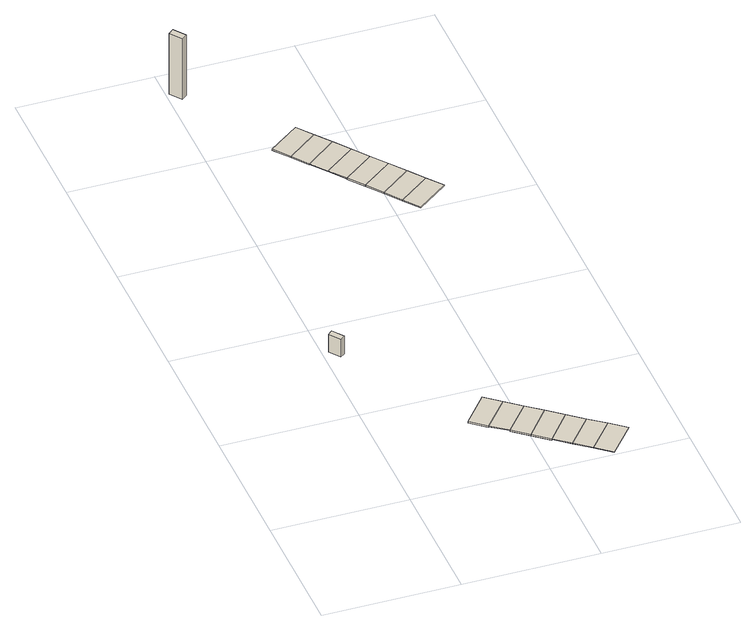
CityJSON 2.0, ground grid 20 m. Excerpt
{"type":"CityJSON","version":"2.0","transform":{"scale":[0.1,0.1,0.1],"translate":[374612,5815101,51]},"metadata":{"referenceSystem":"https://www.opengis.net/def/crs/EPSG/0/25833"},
"CityObjects":{
"building1":{"type":"Building","attributes":{"Gemeindeschluessel":"11000005","BezugspunktDach":"2200","function":"51009_1610","measuredHeight":3,"storeysAboveGround":0},"address":[{"country":"Germany","locality":"Berlin"}],"geometry":[{"type":"Solid","lod":"1","boundaries":[[[[0,1,2,3]],[[4,5,6,7]],[[4,7,3,2]],[[5,4,2,1]],[[6,5,1,0]],[[7,6,0,3]]]]}]},
"building2":{"type":"Building","attributes":{"Gemeindeschluessel":"11000005","BezugspunktDach":"2200","function":"31001_2463","measuredHeight":0.131,"storeysAboveGround":1},"address":[{"country":"Germany","locality":"Berlin","thoroughfareNumber":"182 (62)","thoroughfareName":"Kladower Damm"}],"geometry":[{"type":"Solid","lod":"1","boundaries":[[[[8,9,10,11]],[[12,13,14,15]],[[12,15,11,10]],[[13,12,10,9]],[[14,13,9,8]],[[15,14,8,11]]]]}]},
"building3":{"type":"Building","attributes":{"Gemeindeschluessel":"11000005","BezugspunktDach":"2200","function":"31001_2463","measuredHeight":0.117,"storeysAboveGround":1},"address":[{"country":"Germany","locality":"Berlin","thoroughfareNumber":"182 (61)","thoroughfareName":"Kladower Damm"}],"geometry":[{"type":"Solid","lod":"1","boundaries":[[[[16,17,9,8]],[[18,19,20,21]],[[18,21,8,9]],[[19,18,9,17]],[[20,19,17,16]],[[21,20,16,8]]]]}]},
"building4":{"type":"Building","attributes":{"Gemeindeschluessel":"11000005","BezugspunktDach":"2200","function":"31001_2463","measuredHeight":0.173,"storeysAboveGround":1},"address":[{"country":"Germany","locality":"Berlin","thoroughfareNumber":"182 (60)","thoroughfareName":"Kladower Damm"}],"geometry":[{"type":"Solid","lod":"1","boundaries":[[[[22,23,17,16]],[[24,25,26,27]],[[24,27,16,17]],[[25,24,17,23]],[[26,25,23,22]],[[27,26,22,16]]]]}]},
"building5":{"type":"Building","attributes":{"Gemeindeschluessel":"11000005","BezugspunktDach":"2200","function":"31001_2463","measuredHeight":0.134,"storeysAboveGround":1},"address":[{"country":"Germany","locality":"Berlin","thoroughfareNumber":"182 (59)","thoroughfareName":"Kladower Damm"}],"geometry":[{"type":"Solid","lod":"1","boundaries":[[[[28,29,23,22]],[[25,30,31,26]],[[25,26,22,23]],[[30,25,23,29]],[[31,30,29,28]],[[26,31,28,22]]]]}]},
"building6":{"type":"Building","attributes":{"Gemeindeschluessel":"11000005","BezugspunktDach":"2200","function":"31001_2463","measuredHeight":0.113,"storeysAboveGround":1},"address":[{"country":"Germany","locality":"Berlin","thoroughfareNumber":"182 (58)","thoroughfareName":"Kladower Damm"}],"geometry":[{"type":"Solid","lod":"1","boundaries":[[[[32,33,29,28]],[[34,35,36,37]],[[34,37,28,29]],[[35,34,29,33]],[[36,35,33,32]],[[37,36,32,28]]]]}]},
"building7":{"type":"Building","attributes":{"Gemeindeschluessel":"11000005","BezugspunktDach":"2200","function":"31001_2463","measuredHeight":0.071,"storeysAboveGround":1},"address":[{"country":"Germany","locality":"Berlin","thoroughfareNumber":"182 (57)","thoroughfareName":"Kladower Damm"}],"geometry":[{"type":"Solid","lod":"1","boundaries":[[[[38,39,33,32]],[[35,40,41,36]],[[35,36,32,33]],[[40,35,33,39]],[[41,40,39,38]],[[36,41,38,32]]]]}]},
"building8":{"type":"Building","attributes":{"Gemeindeschluessel":"11000005","BezugspunktDach":"2200","function":"51009_1610","measuredHeight":10.25,"storeysAboveGround":0},"address":[{"country":"Germany","locality":"Berlin"}],"geometry":[{"type":"Solid","lod":"1","boundaries":[[[[42,43,44,45]],[[46,47,48,49]],[[46,49,45,44]],[[47,46,44,43]],[[48,47,43,42]],[[49,48,42,45]]]]}]},
"building9":{"type":"Building","attributes":{"Gemeindeschluessel":"11000005","BezugspunktDach":"2200","function":"31001_2463","measuredHeight":0.12,"storeysAboveGround":1},"address":[{"country":"Germany","locality":"Berlin","thoroughfareNumber":"182 (56)","thoroughfareName":"Kladower Damm"}],"geometry":[{"type":"Solid","lod":"1","boundaries":[[[[50,51,39,38]],[[40,52,53,41]],[[40,41,38,39]],[[52,40,39,51]],[[53,52,51,50]],[[41,53,50,38]]]]}]},
"building10":{"type":"Building","attributes":{"Gemeindeschluessel":"11000005","BezugspunktDach":"2200","function":"31001_2463","measuredHeight":0.189,"storeysAboveGround":1},"address":[{"country":"Germany","locality":"Berlin","thoroughfareNumber":"182 (72)","thoroughfareName":"Kladower Damm"}],"geometry":[{"type":"Solid","lod":"1","boundaries":[[[[54,55,56,57]],[[58,59,60,61]],[[58,61,57,56]],[[59,58,56,55]],[[60,59,55,54]],[[61,60,54,57]]]]}]},
"building11":{"type":"Building","attributes":{"Gemeindeschluessel":"11000005","BezugspunktDach":"2200","function":"31001_2463","measuredHeight":0.207,"storeysAboveGround":1},"address":[{"country":"Germany","locality":"Berlin","thoroughfareNumber":"182 (71)","thoroughfareName":"Kladower Damm"}],"geometry":[{"type":"Solid","lod":"1","boundaries":[[[[62,63,55,54]],[[59,64,65,60]],[[59,60,54,55]],[[64,59,55,63]],[[65,64,63,62]],[[60,65,62,54]]]]}]},
"building12":{"type":"Building","attributes":{"Gemeindeschluessel":"11000005","BezugspunktDach":"2200","function":"31001_2463","measuredHeight":0.152,"storeysAboveGround":1},"address":[{"country":"Germany","locality":"Berlin","thoroughfareNumber":"182 (70)","thoroughfareName":"Kladower Damm"}],"geometry":[{"type":"Solid","lod":"1","boundaries":[[[[66,67,63,62]],[[68,69,70,71]],[[68,71,62,63]],[[69,68,63,67]],[[70,69,67,66]],[[71,70,66,62]]]]}]},
"building13":{"type":"Building","attributes":{"Gemeindeschluessel":"11000005","BezugspunktDach":"2200","function":"31001_2463","measuredHeight":0.145,"storeysAboveGround":1},"address":[{"country":"Germany","locality":"Berlin","thoroughfareNumber":"182 (69)","thoroughfareName":"Kladower Damm"}],"geometry":[{"type":"Solid","lod":"1","boundaries":[[[[72,73,67,66]],[[69,74,75,70]],[[69,70,66,67]],[[74,69,67,73]],[[75,74,73,72]],[[70,75,72,66]]]]}]},
"building14":{"type":"Building","attributes":{"Gemeindeschluessel":"11000005","BezugspunktDach":"2200","function":"31001_2463","measuredHeight":0.213,"storeysAboveGround":1},"address":[{"country":"Germany","locality":"Berlin","thoroughfareNumber":"182 (68)","thoroughfareName":"Kladower Damm"}],"geometry":[{"type":"Solid","lod":"1","boundaries":[[[[76,77,73,72]],[[78,79,80,81]],[[78,81,72,73]],[[79,78,73,77]],[[80,79,77,76]],[[81,80,76,72]]]]}]},
"building15":{"type":"Building","attributes":{"Gemeindeschluessel":"11000005","BezugspunktDach":"2200","function":"31001_2463","measuredHeight":0.182,"storeysAboveGround":1},"address":[{"country":"Germany","locality":"Berlin","thoroughfareNumber":"182 (67)","thoroughfareName":"Kladower Damm"}],"geometry":[{"type":"Solid","lod":"1","boundaries":[[[[82,83,77,76]],[[79,84,85,80]],[[79,80,76,77]],[[84,79,77,83]],[[85,84,83,82]],[[80,85,82,76]]]]}]},
"building16":{"type":"Building","attributes":{"Gemeindeschluessel":"11000005","BezugspunktDach":"2200","function":"31001_2463","measuredHeight":0.2,"storeysAboveGround":1},"address":[{"country":"Germany","locality":"Berlin","thoroughfareNumber":"182 (66)","thoroughfareName":"Kladower Damm"}],"geometry":[{"type":"Solid","lod":"1","boundaries":[[[[86,87,83,82]],[[84,88,89,85]],[[84,85,82,83]],[[88,84,83,87]],[[89,88,87,86]],[[85,89,86,82]]]]}]},
"building17":{"type":"Building","attributes":{"Gemeindeschluessel":"11000005","BezugspunktDach":"2200","function":"31001_2463","measuredHeight":0.185,"storeysAboveGround":1},"address":[{"country":"Germany","locality":"Berlin","thoroughfareNumber":"182 (65)","thoroughfareName":"Kladower Damm"}],"geometry":[{"type":"Solid","lod":"1","boundaries":[[[[90,91,87,86]],[[88,92,93,89]],[[88,89,86,87]],[[92,88,87,91]],[[93,92,91,90]],[[89,93,90,86]]]]}]}
},
"vertices":[
[19,325,35],[26,330,35],[14,347,35],[7,341,35],[14,347,5],[26,330,5],[19,325,5],[7,341,5],
[154,115,3],[191,160,3],[168,179,3],[131,134,3],[168,179,1],[191,160,1],[154,115,1],[131,134,1],
[178,97,3],[214,141,3],[191,160,2],[214,141,2],[178,97,2],[154,115,2],
[201,78,3],[237,123,3],[214,141,1],[237,123,1],[201,78,1],[178,97,1],
[224,59,3],[260,104,3],[260,104,1],[224,59,1],
[247,41,3],[283,85,3],[260,104,2],[283,85,2],[247,41,2],[224,59,2],
[270,22,3],[307,67,3],[307,67,2],[270,22,2],
[16,937,106],[24,943,106],[11,961,106],[3,954,106],[11,961,4],[24,943,4],[16,937,4],[3,954,4],
[293,3,3],[330,48,3],[330,48,2],[293,3,2],
[108,764,7],[154,799,7],[136,823,7],[90,788,7],[136,823,5],[154,799,5],[108,764,5],[90,788,5],
[126,740,7],[172,776,7],[172,776,5],[126,740,5],
[144,717,7],[190,752,7],[172,776,6],[190,752,6],[144,717,6],[126,740,6],
[162,693,7],[208,728,7],[208,728,6],[162,693,6],
[180,670,7],[226,705,7],[208,728,5],[226,705,5],[180,670,5],[162,693,5],
[198,646,7],[244,681,7],[244,681,5],[198,646,5],
[216,622,7],[262,657,7],[262,657,5],[216,622,5],
[234,599,7],[280,634,7],[280,634,5],[234,599,5]
]}
